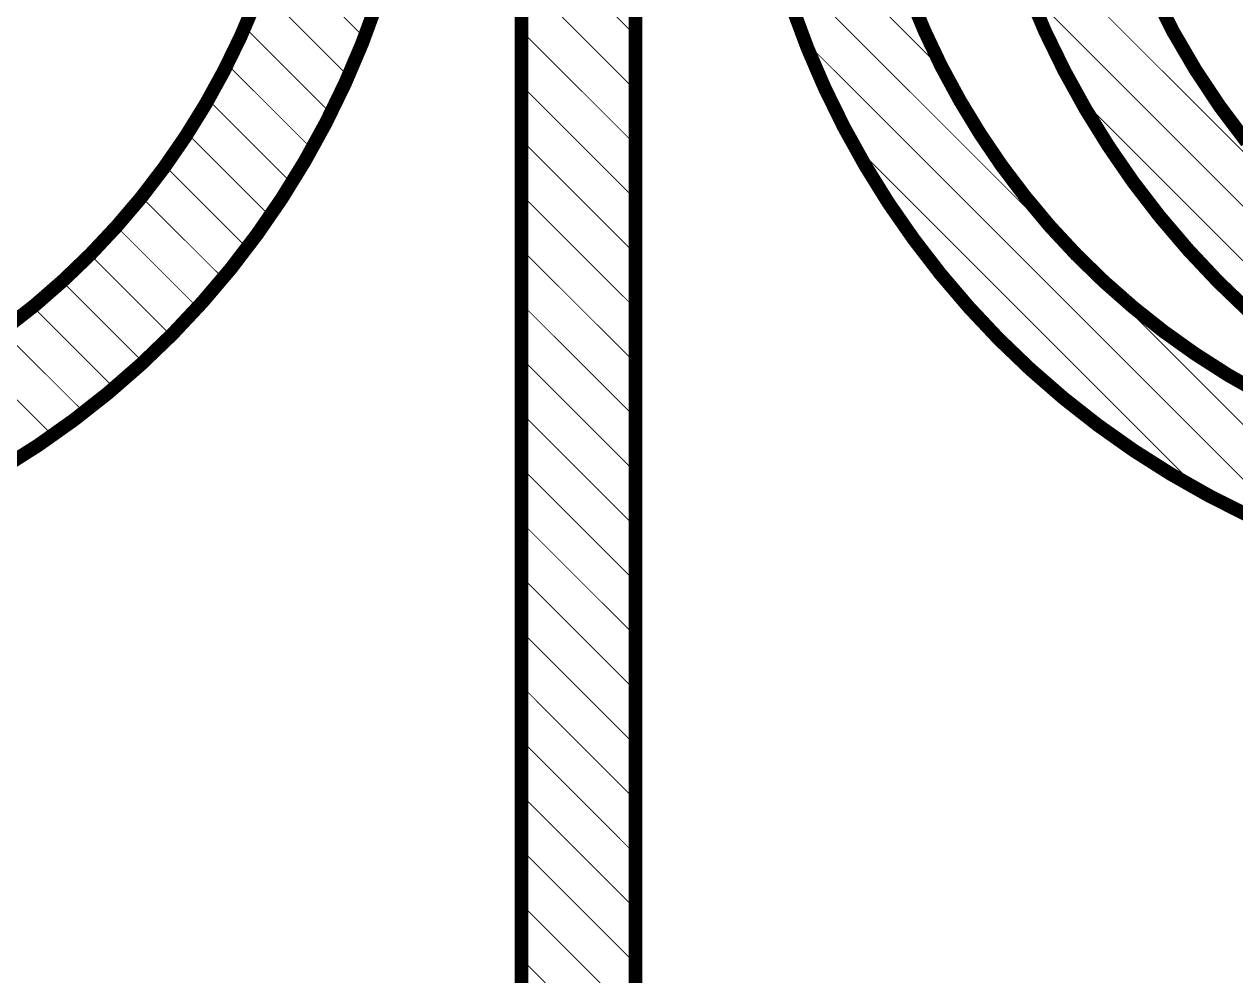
# Model space of a CAD drawing. Header units: inches. Extents: x -4.2 to 12.6, y -6.1 to 3.
# Drawn here: x 8.815 to 10.146, y -1.347 to -0.302 of the extents above; entities that cross this region are included whole.
import ezdxf

# ---------------------------------------------------------------- set-up
doc = ezdxf.new("R2010")
doc.units = ezdxf.units.IN
doc.header["$MEASUREMENT"] = 0
doc.layers.add('Dimension', color=6, linetype='Continuous')

msp = doc.modelspace()

# ---------------------------------------------------------------- linework, layer by layer
at = {"layer": 'Dimension'}
for points in [[(9.3612, 0.1361, 0.015, 0.015, 0), (9.3614, -2.1588, 0.015, 0.015, 0)], [(9.4866, 0.1263, 0.015, 0.015, 0), (9.4868, -2.1588, 0.015, 0.015, 0)], [(9.6234, -0.1508, 0.001, 0.001, 0), (9.8262, -0.3537, 0.001, 0.001, 0)], [(9.8868, -0.1743, 0.001, 0.001, 0), (10.5436, -0.8311, 0.001, 0.001, 0)], [(9.3612, -0.1887, 0.001, 0.001, 0), (9.4866, -0.3141, 0.001, 0.001, 0)], [(9.0897, -0.2172, 0.001, 0.001, 0), (9.1888, -0.3163, 0.001, 0.001, 0)], [(9.642, -0.2295, 0.001, 0.001, 0), (10.333, -0.9205, 0.001, 0.001, 0)], [(9.3612, -0.2487, 0.001, 0.001, 0), (9.4866, -0.3741, 0.001, 0.001, 0)], [(9.0743, -0.2618, 0.001, 0.001, 0), (9.1712, -0.3587, 0.001, 0.001, 0)], [(9.788, -0.2701, 0.015, 0.015, 0), (9.8043, -0.3094, 0.015, 0.015, 0)], [(9.9179, -0.2654, 0.015, 0.015, 0), (9.9367, -0.3095, 0.015, 0.015, 0)], [(9.9175, -0.265, 0.001, 0.001, 0), (10.4529, -0.8004, 0.001, 0.001, 0)], [(10.0555, -0.2667, 0.015, 0.015, 0), (10.0775, -0.31, 0.015, 0.015, 0)], [(9.0526, -0.3154, 0.015, 0.015, 0), (9.069, -0.2771, 0.015, 0.015, 0)], [(9.1862, -0.3226, 0.015, 0.015, 0), (9.2028, -0.2775, 0.015, 0.015, 0)], [(9.6587, -0.2826, 0.015, 0.015, 0), (9.6755, -0.3277, 0.015, 0.015, 0)], [(9.057, -0.3045, 0.001, 0.001, 0), (9.1519, -0.3994, 0.001, 0.001, 0)], [(9.8043, -0.3094, 0.015, 0.015, 0), (9.8226, -0.3479, 0.015, 0.015, 0)], [(9.9367, -0.3095, 0.015, 0.015, 0), (9.9577, -0.3526, 0.015, 0.015, 0)], [(10.0775, -0.31, 0.015, 0.015, 0), (10.102, -0.3519, 0.015, 0.015, 0)], [(9.0344, -0.3528, 0.015, 0.015, 0), (9.0526, -0.3154, 0.015, 0.015, 0)], [(9.1674, -0.3667, 0.015, 0.015, 0), (9.1862, -0.3226, 0.015, 0.015, 0)], [(9.3612, -0.3087, 0.001, 0.001, 0), (9.4866, -0.4341, 0.001, 0.001, 0)], [(9.6723, -0.3198, 0.001, 0.001, 0), (10.2207, -0.8682, 0.001, 0.001, 0)], [(9.6755, -0.3277, 0.015, 0.015, 0), (9.6946, -0.3719, 0.015, 0.015, 0)], [(9.0143, -0.3893, 0.015, 0.015, 0), (9.0344, -0.3528, 0.015, 0.015, 0)], [(9.0377, -0.3452, 0.001, 0.001, 0), (9.1311, -0.4386, 0.001, 0.001, 0)], [(9.8226, -0.3479, 0.015, 0.015, 0), (9.8429, -0.3853, 0.015, 0.015, 0)], [(9.9577, -0.3526, 0.015, 0.015, 0), (9.9809, -0.3946, 0.015, 0.015, 0)], [(10.102, -0.3519, 0.015, 0.015, 0), (10.1289, -0.3923, 0.015, 0.015, 0)], [(9.1464, -0.4099, 0.015, 0.015, 0), (9.1674, -0.3667, 0.015, 0.015, 0)], [(9.3612, -0.3687, 0.001, 0.001, 0), (9.4867, -0.4941, 0.001, 0.001, 0)], [(9.6946, -0.3719, 0.015, 0.015, 0), (9.7158, -0.4151, 0.015, 0.015, 0)], [(8.9924, -0.4247, 0.015, 0.015, 0), (9.0143, -0.3893, 0.015, 0.015, 0)], [(9.0167, -0.3842, 0.001, 0.001, 0), (9.1088, -0.4763, 0.001, 0.001, 0)], [(9.8429, -0.3853, 0.015, 0.015, 0), (9.865, -0.4217, 0.015, 0.015, 0)], [(9.9723, -0.3798, 0.001, 0.001, 0), (10.3384, -0.7459, 0.001, 0.001, 0)], [(10.1289, -0.3923, 0.015, 0.015, 0), (10.1581, -0.4311, 0.015, 0.015, 0)], [(9.9809, -0.3946, 0.015, 0.015, 0), (10.0061, -0.4353, 0.015, 0.015, 0)], [(9.1233, -0.4519, 0.015, 0.015, 0), (9.1464, -0.4099, 0.015, 0.015, 0)], [(9.7158, -0.4151, 0.015, 0.015, 0), (9.7392, -0.4572, 0.015, 0.015, 0)], [(8.9688, -0.4589, 0.015, 0.015, 0), (8.9924, -0.4247, 0.015, 0.015, 0)], [(8.994, -0.4214, 0.001, 0.001, 0), (9.0851, -0.5125, 0.001, 0.001, 0)], [(9.865, -0.4217, 0.015, 0.015, 0), (9.8889, -0.457, 0.015, 0.015, 0)], [(9.3612, -0.4287, 0.001, 0.001, 0), (9.4867, -0.5541, 0.001, 0.001, 0)], [(9.7252, -0.4326, 0.001, 0.001, 0), (10.1082, -0.8157, 0.001, 0.001, 0)], [(10.0061, -0.4353, 0.015, 0.015, 0), (10.0333, -0.4748, 0.015, 0.015, 0)], [(8.9435, -0.492, 0.015, 0.015, 0), (8.9688, -0.4589, 0.015, 0.015, 0)], [(9.0981, -0.4928, 0.015, 0.015, 0), (9.1233, -0.4519, 0.015, 0.015, 0)], [(9.7392, -0.4572, 0.015, 0.015, 0), (9.7646, -0.4981, 0.015, 0.015, 0)], [(9.8889, -0.457, 0.015, 0.015, 0), (9.9146, -0.4909, 0.015, 0.015, 0)], [(8.9696, -0.4571, 0.001, 0.001, 0), (9.0599, -0.5474, 0.001, 0.001, 0)], [(10.0333, -0.4748, 0.015, 0.015, 0), (10.0625, -0.5128, 0.015, 0.015, 0)], [(8.9165, -0.5237, 0.015, 0.015, 0), (8.9435, -0.492, 0.015, 0.015, 0)], [(8.9436, -0.4911, 0.001, 0.001, 0), (9.0335, -0.5809, 0.001, 0.001, 0)], [(9.0709, -0.5323, 0.015, 0.015, 0), (9.0981, -0.4928, 0.015, 0.015, 0)], [(9.3612, -0.4887, 0.001, 0.001, 0), (9.4867, -0.6141, 0.001, 0.001, 0)], [(9.7646, -0.4981, 0.015, 0.015, 0), (9.7921, -0.5376, 0.015, 0.015, 0)], [(9.9146, -0.4909, 0.015, 0.015, 0), (9.9419, -0.5236, 0.015, 0.015, 0)], [(10.0625, -0.5128, 0.015, 0.015, 0), (10.0936, -0.5493, 0.015, 0.015, 0)], [(8.888, -0.5541, 0.015, 0.015, 0), (8.9165, -0.5237, 0.015, 0.015, 0)], [(9.9419, -0.5236, 0.015, 0.015, 0), (9.9709, -0.5548, 0.015, 0.015, 0)], [(8.916, -0.5235, 0.001, 0.001, 0), (9.0057, -0.6132, 0.001, 0.001, 0)], [(9.0418, -0.5704, 0.015, 0.015, 0), (9.0709, -0.5323, 0.015, 0.015, 0)], [(9.7921, -0.5376, 0.015, 0.015, 0), (9.8215, -0.5758, 0.015, 0.015, 0)], [(10.0936, -0.5493, 0.015, 0.015, 0), (10.1264, -0.5842, 0.015, 0.015, 0)], [(8.8581, -0.5829, 0.015, 0.015, 0), (8.888, -0.5541, 0.015, 0.015, 0)], [(8.8869, -0.5544, 0.001, 0.001, 0), (8.9766, -0.644, 0.001, 0.001, 0)], [(9.3612, -0.5487, 0.001, 0.001, 0), (9.4867, -0.6741, 0.001, 0.001, 0)], [(9.9709, -0.5548, 0.015, 0.015, 0), (10.0014, -0.5845, 0.015, 0.015, 0)], [(9.0107, -0.607, 0.015, 0.015, 0), (9.0418, -0.5704, 0.015, 0.015, 0)], [(9.8215, -0.5758, 0.015, 0.015, 0), (9.8527, -0.6124, 0.015, 0.015, 0)], [(8.8267, -0.6103, 0.015, 0.015, 0), (8.8581, -0.5829, 0.015, 0.015, 0)], [(8.8563, -0.5837, 0.001, 0.001, 0), (8.946, -0.6735, 0.001, 0.001, 0)], [(10.0014, -0.5845, 0.015, 0.015, 0), (10.0333, -0.6126, 0.015, 0.015, 0)], [(10.1264, -0.5842, 0.015, 0.015, 0), (10.161, -0.6175, 0.015, 0.015, 0)], [(8.794, -0.636, 0.015, 0.015, 0), (8.8267, -0.6103, 0.015, 0.015, 0)], [(8.8241, -0.6115, 0.001, 0.001, 0), (8.9141, -0.7016, 0.001, 0.001, 0)], [(8.9779, -0.642, 0.015, 0.015, 0), (9.0107, -0.607, 0.015, 0.015, 0)], [(9.3612, -0.6087, 0.001, 0.001, 0), (9.4867, -0.7342, 0.001, 0.001, 0)], [(9.8527, -0.6124, 0.015, 0.015, 0), (9.8857, -0.6475, 0.015, 0.015, 0)], [(10.0333, -0.6126, 0.015, 0.015, 0), (10.0667, -0.6391, 0.015, 0.015, 0)], [(8.7903, -0.6378, 0.001, 0.001, 0), (8.8809, -0.7283, 0.001, 0.001, 0)], [(8.9433, -0.6753, 0.015, 0.015, 0), (8.9779, -0.642, 0.015, 0.015, 0)], [(10.0667, -0.6391, 0.015, 0.015, 0), (10.1013, -0.6638, 0.015, 0.015, 0)], [(9.8857, -0.6475, 0.015, 0.015, 0), (9.9204, -0.6808, 0.015, 0.015, 0)], [(8.755, -0.6625, 0.001, 0.001, 0), (8.8463, -0.7537, 0.001, 0.001, 0)], [(10.1013, -0.6638, 0.015, 0.015, 0), (10.1372, -0.6868, 0.015, 0.015, 0)], [(8.9072, -0.7068, 0.015, 0.015, 0), (8.9433, -0.6753, 0.015, 0.015, 0)], [(9.3612, -0.6687, 0.001, 0.001, 0), (9.4867, -0.7942, 0.001, 0.001, 0)], [(9.9204, -0.6808, 0.015, 0.015, 0), (9.9567, -0.7124, 0.015, 0.015, 0)], [(10.1372, -0.6868, 0.015, 0.015, 0), (10.1742, -0.7079, 0.015, 0.015, 0)], [(8.8695, -0.7365, 0.015, 0.015, 0), (8.9072, -0.7068, 0.015, 0.015, 0)], [(9.9567, -0.7124, 0.015, 0.015, 0), (9.9946, -0.7422, 0.015, 0.015, 0)], [(8.8303, -0.7643, 0.015, 0.015, 0), (8.8695, -0.7365, 0.015, 0.015, 0)], [(9.3612, -0.7287, 0.001, 0.001, 0), (9.4867, -0.8542, 0.001, 0.001, 0)], [(9.9946, -0.7422, 0.015, 0.015, 0), (10.0339, -0.77, 0.015, 0.015, 0)], [(8.7898, -0.79, 0.015, 0.015, 0), (8.8303, -0.7643, 0.015, 0.015, 0)], [(10.0339, -0.77, 0.015, 0.015, 0), (10.0745, -0.7958, 0.015, 0.015, 0)], [(9.3612, -0.7887, 0.001, 0.001, 0), (9.4867, -0.9142, 0.001, 0.001, 0)], [(10.0745, -0.7958, 0.015, 0.015, 0), (10.1164, -0.8196, 0.015, 0.015, 0)], [(10.1164, -0.8196, 0.015, 0.015, 0), (10.1594, -0.8413, 0.015, 0.015, 0)], [(9.3612, -0.8487, 0.001, 0.001, 0), (9.4867, -0.9742, 0.001, 0.001, 0)], [(9.3613, -0.9087, 0.001, 0.001, 0), (9.4867, -1.0342, 0.001, 0.001, 0)], [(9.3613, -0.9687, 0.001, 0.001, 0), (9.4867, -1.0942, 0.001, 0.001, 0)], [(9.3613, -1.0287, 0.001, 0.001, 0), (9.4867, -1.1542, 0.001, 0.001, 0)], [(9.3613, -1.0887, 0.001, 0.001, 0), (9.4867, -1.2142, 0.001, 0.001, 0)], [(9.3613, -1.1487, 0.001, 0.001, 0), (9.4867, -1.2742, 0.001, 0.001, 0)], [(9.3613, -1.2088, 0.001, 0.001, 0), (9.4867, -1.3342, 0.001, 0.001, 0)], [(9.3613, -1.2688, 0.001, 0.001, 0), (9.4867, -1.3942, 0.001, 0.001, 0)], [(9.3613, -1.3288, 0.001, 0.001, 0), (9.4867, -1.4542, 0.001, 0.001, 0)]]:
    msp.add_lwpolyline(points, format="xyseb", dxfattribs=at)
for points in [[(9.0567, -0.3045, 0.0005, 0.0005, 1), (9.0572, -0.3045, 0.0005, 0.0005, 1)], [(9.8006, -0.3094, 0.0075, 0.0075, 1), (9.8081, -0.3094, 0.0075, 0.0075, 1)], [(9.8006, -0.3094, 0.0075, 0.0075, 1), (9.8081, -0.3094, 0.0075, 0.0075, 1)], [(9.933, -0.3095, 0.0075, 0.0075, 1), (9.9405, -0.3095, 0.0075, 0.0075, 1)], [(9.933, -0.3095, 0.0075, 0.0075, 1), (9.9405, -0.3095, 0.0075, 0.0075, 1)], [(10.0737, -0.31, 0.0075, 0.0075, 1), (10.0812, -0.31, 0.0075, 0.0075, 1)], [(10.0737, -0.31, 0.0075, 0.0075, 1), (10.0812, -0.31, 0.0075, 0.0075, 1)], [(9.0489, -0.3154, 0.0075, 0.0075, 1), (9.0564, -0.3154, 0.0075, 0.0075, 1)], [(9.0489, -0.3154, 0.0075, 0.0075, 1), (9.0564, -0.3154, 0.0075, 0.0075, 1)], [(9.1825, -0.3226, 0.0075, 0.0075, 1), (9.19, -0.3226, 0.0075, 0.0075, 1)], [(9.1825, -0.3226, 0.0075, 0.0075, 1), (9.19, -0.3226, 0.0075, 0.0075, 1)], [(9.1886, -0.3163, 0.0005, 0.0005, 1), (9.1891, -0.3163, 0.0005, 0.0005, 1)], [(9.361, -0.3087, 0.0005, 0.0005, 1), (9.3615, -0.3087, 0.0005, 0.0005, 1)], [(9.4864, -0.3141, 0.0005, 0.0005, 1), (9.4869, -0.3141, 0.0005, 0.0005, 1)], [(9.672, -0.3198, 0.0005, 0.0005, 1), (9.6725, -0.3198, 0.0005, 0.0005, 1)], [(9.6718, -0.3277, 0.0075, 0.0075, 1), (9.6793, -0.3277, 0.0075, 0.0075, 1)], [(9.6718, -0.3277, 0.0075, 0.0075, 1), (9.6793, -0.3277, 0.0075, 0.0075, 1)], [(9.0307, -0.3528, 0.0075, 0.0075, 1), (9.0382, -0.3528, 0.0075, 0.0075, 1)], [(9.0307, -0.3528, 0.0075, 0.0075, 1), (9.0382, -0.3528, 0.0075, 0.0075, 1)], [(9.0375, -0.3452, 0.0005, 0.0005, 1), (9.038, -0.3452, 0.0005, 0.0005, 1)], [(9.8189, -0.3479, 0.0075, 0.0075, 1), (9.8264, -0.3479, 0.0075, 0.0075, 1)], [(9.8189, -0.3479, 0.0075, 0.0075, 1), (9.8264, -0.3479, 0.0075, 0.0075, 1)], [(9.954, -0.3526, 0.0075, 0.0075, 1), (9.9615, -0.3526, 0.0075, 0.0075, 1)], [(9.954, -0.3526, 0.0075, 0.0075, 1), (9.9615, -0.3526, 0.0075, 0.0075, 1)], [(10.0982, -0.3519, 0.0075, 0.0075, 1), (10.1057, -0.3519, 0.0075, 0.0075, 1)], [(10.0982, -0.3519, 0.0075, 0.0075, 1), (10.1057, -0.3519, 0.0075, 0.0075, 1)], [(9.1637, -0.3667, 0.0075, 0.0075, 1), (9.1712, -0.3667, 0.0075, 0.0075, 1)], [(9.1637, -0.3667, 0.0075, 0.0075, 1), (9.1712, -0.3667, 0.0075, 0.0075, 1)], [(9.1709, -0.3587, 0.0005, 0.0005, 1), (9.1714, -0.3587, 0.0005, 0.0005, 1)], [(9.8259, -0.3537, 0.0005, 0.0005, 1), (9.8264, -0.3537, 0.0005, 0.0005, 1)], [(9.361, -0.3687, 0.0005, 0.0005, 1), (9.3615, -0.3687, 0.0005, 0.0005, 1)], [(9.6909, -0.3719, 0.0075, 0.0075, 1), (9.6984, -0.3719, 0.0075, 0.0075, 1)], [(9.6909, -0.3719, 0.0075, 0.0075, 1), (9.6984, -0.3719, 0.0075, 0.0075, 1)], [(9.0106, -0.3893, 0.0075, 0.0075, 1), (9.0181, -0.3893, 0.0075, 0.0075, 1)], [(9.0106, -0.3893, 0.0075, 0.0075, 1), (9.0181, -0.3893, 0.0075, 0.0075, 1)], [(9.0165, -0.3842, 0.0005, 0.0005, 1), (9.017, -0.3842, 0.0005, 0.0005, 1)], [(9.4864, -0.3741, 0.0005, 0.0005, 1), (9.4869, -0.3741, 0.0005, 0.0005, 1)], [(9.8391, -0.3853, 0.0075, 0.0075, 1), (9.8466, -0.3853, 0.0075, 0.0075, 1)], [(9.8391, -0.3853, 0.0075, 0.0075, 1), (9.8466, -0.3853, 0.0075, 0.0075, 1)], [(9.972, -0.3798, 0.0005, 0.0005, 1), (9.9725, -0.3798, 0.0005, 0.0005, 1)], [(10.1251, -0.3923, 0.0075, 0.0075, 1), (10.1326, -0.3923, 0.0075, 0.0075, 1)], [(10.1251, -0.3923, 0.0075, 0.0075, 1), (10.1326, -0.3923, 0.0075, 0.0075, 1)], [(9.1517, -0.3994, 0.0005, 0.0005, 1), (9.1522, -0.3994, 0.0005, 0.0005, 1)], [(9.9771, -0.3946, 0.0075, 0.0075, 1), (9.9846, -0.3946, 0.0075, 0.0075, 1)], [(9.9771, -0.3946, 0.0075, 0.0075, 1), (9.9846, -0.3946, 0.0075, 0.0075, 1)], [(9.1427, -0.4099, 0.0075, 0.0075, 1), (9.1502, -0.4099, 0.0075, 0.0075, 1)], [(9.1427, -0.4099, 0.0075, 0.0075, 1), (9.1502, -0.4099, 0.0075, 0.0075, 1)], [(9.7121, -0.4151, 0.0075, 0.0075, 1), (9.7196, -0.4151, 0.0075, 0.0075, 1)], [(9.7121, -0.4151, 0.0075, 0.0075, 1), (9.7196, -0.4151, 0.0075, 0.0075, 1)], [(8.9887, -0.4247, 0.0075, 0.0075, 1), (8.9962, -0.4247, 0.0075, 0.0075, 1)], [(8.9887, -0.4247, 0.0075, 0.0075, 1), (8.9962, -0.4247, 0.0075, 0.0075, 1)], [(8.9937, -0.4214, 0.0005, 0.0005, 1), (8.9942, -0.4214, 0.0005, 0.0005, 1)], [(9.8612, -0.4217, 0.0075, 0.0075, 1), (9.8687, -0.4217, 0.0075, 0.0075, 1)], [(9.8612, -0.4217, 0.0075, 0.0075, 1), (9.8687, -0.4217, 0.0075, 0.0075, 1)], [(9.1308, -0.4386, 0.0005, 0.0005, 1), (9.1313, -0.4386, 0.0005, 0.0005, 1)], [(9.361, -0.4287, 0.0005, 0.0005, 1), (9.3615, -0.4287, 0.0005, 0.0005, 1)], [(9.4864, -0.4341, 0.0005, 0.0005, 1), (9.4869, -0.4341, 0.0005, 0.0005, 1)], [(9.7249, -0.4326, 0.0005, 0.0005, 1), (9.7254, -0.4326, 0.0005, 0.0005, 1)], [(10.0023, -0.4353, 0.0075, 0.0075, 1), (10.0098, -0.4353, 0.0075, 0.0075, 1)], [(10.0023, -0.4353, 0.0075, 0.0075, 1), (10.0098, -0.4353, 0.0075, 0.0075, 1)], [(8.965, -0.4589, 0.0075, 0.0075, 1), (8.9725, -0.4589, 0.0075, 0.0075, 1)], [(8.965, -0.4589, 0.0075, 0.0075, 1), (8.9725, -0.4589, 0.0075, 0.0075, 1)], [(9.1196, -0.4519, 0.0075, 0.0075, 1), (9.1271, -0.4519, 0.0075, 0.0075, 1)], [(9.1196, -0.4519, 0.0075, 0.0075, 1), (9.1271, -0.4519, 0.0075, 0.0075, 1)], [(9.7355, -0.4572, 0.0075, 0.0075, 1), (9.743, -0.4572, 0.0075, 0.0075, 1)], [(9.7355, -0.4572, 0.0075, 0.0075, 1), (9.743, -0.4572, 0.0075, 0.0075, 1)], [(9.8851, -0.457, 0.0075, 0.0075, 1), (9.8926, -0.457, 0.0075, 0.0075, 1)], [(9.8851, -0.457, 0.0075, 0.0075, 1), (9.8926, -0.457, 0.0075, 0.0075, 1)], [(8.9693, -0.4571, 0.0005, 0.0005, 1), (8.9698, -0.4571, 0.0005, 0.0005, 1)], [(9.1085, -0.4763, 0.0005, 0.0005, 1), (9.109, -0.4763, 0.0005, 0.0005, 1)], [(10.0296, -0.4748, 0.0075, 0.0075, 1), (10.0371, -0.4748, 0.0075, 0.0075, 1)], [(10.0296, -0.4748, 0.0075, 0.0075, 1), (10.0371, -0.4748, 0.0075, 0.0075, 1)], [(8.9397, -0.492, 0.0075, 0.0075, 1), (8.9472, -0.492, 0.0075, 0.0075, 1)], [(8.9397, -0.492, 0.0075, 0.0075, 1), (8.9472, -0.492, 0.0075, 0.0075, 1)], [(8.9433, -0.4911, 0.0005, 0.0005, 1), (8.9438, -0.4911, 0.0005, 0.0005, 1)], [(9.0944, -0.4928, 0.0075, 0.0075, 1), (9.1019, -0.4928, 0.0075, 0.0075, 1)], [(9.0944, -0.4928, 0.0075, 0.0075, 1), (9.1019, -0.4928, 0.0075, 0.0075, 1)], [(9.361, -0.4887, 0.0005, 0.0005, 1), (9.3615, -0.4887, 0.0005, 0.0005, 1)], [(9.7609, -0.4981, 0.0075, 0.0075, 1), (9.7684, -0.4981, 0.0075, 0.0075, 1)], [(9.7609, -0.4981, 0.0075, 0.0075, 1), (9.7684, -0.4981, 0.0075, 0.0075, 1)], [(9.9108, -0.4909, 0.0075, 0.0075, 1), (9.9183, -0.4909, 0.0075, 0.0075, 1)], [(9.9108, -0.4909, 0.0075, 0.0075, 1), (9.9183, -0.4909, 0.0075, 0.0075, 1)], [(9.4864, -0.4941, 0.0005, 0.0005, 1), (9.4869, -0.4941, 0.0005, 0.0005, 1)], [(10.0588, -0.5128, 0.0075, 0.0075, 1), (10.0663, -0.5128, 0.0075, 0.0075, 1)], [(10.0588, -0.5128, 0.0075, 0.0075, 1), (10.0663, -0.5128, 0.0075, 0.0075, 1)], [(8.9128, -0.5237, 0.0075, 0.0075, 1), (8.9203, -0.5237, 0.0075, 0.0075, 1)], [(8.9128, -0.5237, 0.0075, 0.0075, 1), (8.9203, -0.5237, 0.0075, 0.0075, 1)], [(9.0848, -0.5125, 0.0005, 0.0005, 1), (9.0853, -0.5125, 0.0005, 0.0005, 1)], [(9.9382, -0.5236, 0.0075, 0.0075, 1), (9.9457, -0.5236, 0.0075, 0.0075, 1)], [(9.9382, -0.5236, 0.0075, 0.0075, 1), (9.9457, -0.5236, 0.0075, 0.0075, 1)], [(8.9158, -0.5235, 0.0005, 0.0005, 1), (8.9163, -0.5235, 0.0005, 0.0005, 1)], [(9.0672, -0.5323, 0.0075, 0.0075, 1), (9.0747, -0.5323, 0.0075, 0.0075, 1)], [(9.0672, -0.5323, 0.0075, 0.0075, 1), (9.0747, -0.5323, 0.0075, 0.0075, 1)], [(9.7883, -0.5376, 0.0075, 0.0075, 1), (9.7958, -0.5376, 0.0075, 0.0075, 1)], [(9.7883, -0.5376, 0.0075, 0.0075, 1), (9.7958, -0.5376, 0.0075, 0.0075, 1)], [(10.0898, -0.5493, 0.0075, 0.0075, 1), (10.0973, -0.5493, 0.0075, 0.0075, 1)], [(10.0898, -0.5493, 0.0075, 0.0075, 1), (10.0973, -0.5493, 0.0075, 0.0075, 1)], [(8.8843, -0.5541, 0.0075, 0.0075, 1), (8.8918, -0.5541, 0.0075, 0.0075, 1)], [(8.8843, -0.5541, 0.0075, 0.0075, 1), (8.8918, -0.5541, 0.0075, 0.0075, 1)], [(8.8867, -0.5544, 0.0005, 0.0005, 1), (8.8872, -0.5544, 0.0005, 0.0005, 1)], [(9.0597, -0.5474, 0.0005, 0.0005, 1), (9.0602, -0.5474, 0.0005, 0.0005, 1)], [(9.361, -0.5487, 0.0005, 0.0005, 1), (9.3615, -0.5487, 0.0005, 0.0005, 1)], [(9.4864, -0.5541, 0.0005, 0.0005, 1), (9.4869, -0.5541, 0.0005, 0.0005, 1)], [(9.9671, -0.5548, 0.0075, 0.0075, 1), (9.9746, -0.5548, 0.0075, 0.0075, 1)], [(9.9671, -0.5548, 0.0075, 0.0075, 1), (9.9746, -0.5548, 0.0075, 0.0075, 1)], [(9.038, -0.5704, 0.0075, 0.0075, 1), (9.0455, -0.5704, 0.0075, 0.0075, 1)], [(9.038, -0.5704, 0.0075, 0.0075, 1), (9.0455, -0.5704, 0.0075, 0.0075, 1)], [(9.8177, -0.5758, 0.0075, 0.0075, 1), (9.8252, -0.5758, 0.0075, 0.0075, 1)], [(9.8177, -0.5758, 0.0075, 0.0075, 1), (9.8252, -0.5758, 0.0075, 0.0075, 1)], [(8.8543, -0.5829, 0.0075, 0.0075, 1), (8.8618, -0.5829, 0.0075, 0.0075, 1)], [(8.8543, -0.5829, 0.0075, 0.0075, 1), (8.8618, -0.5829, 0.0075, 0.0075, 1)], [(8.856, -0.5837, 0.0005, 0.0005, 1), (8.8565, -0.5837, 0.0005, 0.0005, 1)], [(9.0332, -0.5809, 0.0005, 0.0005, 1), (9.0337, -0.5809, 0.0005, 0.0005, 1)], [(9.9976, -0.5845, 0.0075, 0.0075, 1), (10.0051, -0.5845, 0.0075, 0.0075, 1)], [(9.9976, -0.5845, 0.0075, 0.0075, 1), (10.0051, -0.5845, 0.0075, 0.0075, 1)], [(10.1227, -0.5842, 0.0075, 0.0075, 1), (10.1302, -0.5842, 0.0075, 0.0075, 1)], [(10.1227, -0.5842, 0.0075, 0.0075, 1), (10.1302, -0.5842, 0.0075, 0.0075, 1)], [(8.8229, -0.6103, 0.0075, 0.0075, 1), (8.8304, -0.6103, 0.0075, 0.0075, 1)], [(8.8229, -0.6103, 0.0075, 0.0075, 1), (8.8304, -0.6103, 0.0075, 0.0075, 1)], [(8.8238, -0.6115, 0.0005, 0.0005, 1), (8.8243, -0.6115, 0.0005, 0.0005, 1)], [(9.007, -0.607, 0.0075, 0.0075, 1), (9.0145, -0.607, 0.0075, 0.0075, 1)], [(9.007, -0.607, 0.0075, 0.0075, 1), (9.0145, -0.607, 0.0075, 0.0075, 1)], [(9.361, -0.6087, 0.0005, 0.0005, 1), (9.3615, -0.6087, 0.0005, 0.0005, 1)], [(9.8489, -0.6124, 0.0075, 0.0075, 1), (9.8564, -0.6124, 0.0075, 0.0075, 1)], [(9.8489, -0.6124, 0.0075, 0.0075, 1), (9.8564, -0.6124, 0.0075, 0.0075, 1)], [(10.0296, -0.6126, 0.0075, 0.0075, 1), (10.0371, -0.6126, 0.0075, 0.0075, 1)], [(10.0296, -0.6126, 0.0075, 0.0075, 1), (10.0371, -0.6126, 0.0075, 0.0075, 1)], [(9.0054, -0.6132, 0.0005, 0.0005, 1), (9.0059, -0.6132, 0.0005, 0.0005, 1)], [(9.4864, -0.6141, 0.0005, 0.0005, 1), (9.4869, -0.6141, 0.0005, 0.0005, 1)], [(8.9741, -0.642, 0.0075, 0.0075, 1), (8.9816, -0.642, 0.0075, 0.0075, 1)], [(8.9741, -0.642, 0.0075, 0.0075, 1), (8.9816, -0.642, 0.0075, 0.0075, 1)], [(10.0629, -0.6391, 0.0075, 0.0075, 1), (10.0704, -0.6391, 0.0075, 0.0075, 1)], [(10.0629, -0.6391, 0.0075, 0.0075, 1), (10.0704, -0.6391, 0.0075, 0.0075, 1)], [(8.9763, -0.644, 0.0005, 0.0005, 1), (8.9768, -0.644, 0.0005, 0.0005, 1)], [(9.8819, -0.6475, 0.0075, 0.0075, 1), (9.8894, -0.6475, 0.0075, 0.0075, 1)], [(9.8819, -0.6475, 0.0075, 0.0075, 1), (9.8894, -0.6475, 0.0075, 0.0075, 1)], [(10.0976, -0.6638, 0.0075, 0.0075, 1), (10.1051, -0.6638, 0.0075, 0.0075, 1)], [(10.0976, -0.6638, 0.0075, 0.0075, 1), (10.1051, -0.6638, 0.0075, 0.0075, 1)], [(8.9396, -0.6753, 0.0075, 0.0075, 1), (8.9471, -0.6753, 0.0075, 0.0075, 1)], [(8.9396, -0.6753, 0.0075, 0.0075, 1), (8.9471, -0.6753, 0.0075, 0.0075, 1)], [(8.9458, -0.6735, 0.0005, 0.0005, 1), (8.9463, -0.6735, 0.0005, 0.0005, 1)], [(9.361, -0.6687, 0.0005, 0.0005, 1), (9.3615, -0.6687, 0.0005, 0.0005, 1)], [(9.4864, -0.6741, 0.0005, 0.0005, 1), (9.4869, -0.6741, 0.0005, 0.0005, 1)], [(9.9167, -0.6808, 0.0075, 0.0075, 1), (9.9242, -0.6808, 0.0075, 0.0075, 1)], [(9.9167, -0.6808, 0.0075, 0.0075, 1), (9.9242, -0.6808, 0.0075, 0.0075, 1)], [(10.1334, -0.6868, 0.0075, 0.0075, 1), (10.1409, -0.6868, 0.0075, 0.0075, 1)], [(10.1334, -0.6868, 0.0075, 0.0075, 1), (10.1409, -0.6868, 0.0075, 0.0075, 1)], [(8.9034, -0.7068, 0.0075, 0.0075, 1), (8.9109, -0.7068, 0.0075, 0.0075, 1)], [(8.9034, -0.7068, 0.0075, 0.0075, 1), (8.9109, -0.7068, 0.0075, 0.0075, 1)], [(8.9138, -0.7016, 0.0005, 0.0005, 1), (8.9143, -0.7016, 0.0005, 0.0005, 1)], [(9.953, -0.7124, 0.0075, 0.0075, 1), (9.9605, -0.7124, 0.0075, 0.0075, 1)], [(9.953, -0.7124, 0.0075, 0.0075, 1), (9.9605, -0.7124, 0.0075, 0.0075, 1)], [(8.8657, -0.7365, 0.0075, 0.0075, 1), (8.8732, -0.7365, 0.0075, 0.0075, 1)], [(8.8657, -0.7365, 0.0075, 0.0075, 1), (8.8732, -0.7365, 0.0075, 0.0075, 1)], [(8.8806, -0.7283, 0.0005, 0.0005, 1), (8.8811, -0.7283, 0.0005, 0.0005, 1)], [(9.361, -0.7287, 0.0005, 0.0005, 1), (9.3615, -0.7287, 0.0005, 0.0005, 1)], [(9.4864, -0.7342, 0.0005, 0.0005, 1), (9.4869, -0.7342, 0.0005, 0.0005, 1)], [(9.9909, -0.7422, 0.0075, 0.0075, 1), (9.9984, -0.7422, 0.0075, 0.0075, 1)], [(9.9909, -0.7422, 0.0075, 0.0075, 1), (9.9984, -0.7422, 0.0075, 0.0075, 1)], [(8.8266, -0.7643, 0.0075, 0.0075, 1), (8.8341, -0.7643, 0.0075, 0.0075, 1)], [(8.8266, -0.7643, 0.0075, 0.0075, 1), (8.8341, -0.7643, 0.0075, 0.0075, 1)], [(8.846, -0.7537, 0.0005, 0.0005, 1), (8.8465, -0.7537, 0.0005, 0.0005, 1)], [(10.0301, -0.77, 0.0075, 0.0075, 1), (10.0376, -0.77, 0.0075, 0.0075, 1)], [(10.0301, -0.77, 0.0075, 0.0075, 1), (10.0376, -0.77, 0.0075, 0.0075, 1)], [(9.361, -0.7887, 0.0005, 0.0005, 1), (9.3615, -0.7887, 0.0005, 0.0005, 1)], [(9.4864, -0.7942, 0.0005, 0.0005, 1), (9.4869, -0.7942, 0.0005, 0.0005, 1)], [(10.0708, -0.7958, 0.0075, 0.0075, 1), (10.0783, -0.7958, 0.0075, 0.0075, 1)], [(10.0708, -0.7958, 0.0075, 0.0075, 1), (10.0783, -0.7958, 0.0075, 0.0075, 1)], [(10.108, -0.8157, 0.0005, 0.0005, 1), (10.1085, -0.8157, 0.0005, 0.0005, 1)], [(10.1126, -0.8196, 0.0075, 0.0075, 1), (10.1201, -0.8196, 0.0075, 0.0075, 1)], [(10.1126, -0.8196, 0.0075, 0.0075, 1), (10.1201, -0.8196, 0.0075, 0.0075, 1)], [(9.361, -0.8487, 0.0005, 0.0005, 1), (9.3615, -0.8487, 0.0005, 0.0005, 1)], [(9.4864, -0.8542, 0.0005, 0.0005, 1), (9.4869, -0.8542, 0.0005, 0.0005, 1)], [(9.361, -0.9087, 0.0005, 0.0005, 1), (9.3615, -0.9087, 0.0005, 0.0005, 1)], [(9.4864, -0.9142, 0.0005, 0.0005, 1), (9.4869, -0.9142, 0.0005, 0.0005, 1)], [(9.361, -0.9687, 0.0005, 0.0005, 1), (9.3615, -0.9687, 0.0005, 0.0005, 1)], [(9.4864, -0.9742, 0.0005, 0.0005, 1), (9.4869, -0.9742, 0.0005, 0.0005, 1)], [(9.361, -1.0287, 0.0005, 0.0005, 1), (9.3615, -1.0287, 0.0005, 0.0005, 1)], [(9.4865, -1.0342, 0.0005, 0.0005, 1), (9.487, -1.0342, 0.0005, 0.0005, 1)], [(9.361, -1.0887, 0.0005, 0.0005, 1), (9.3615, -1.0887, 0.0005, 0.0005, 1)], [(9.4865, -1.0942, 0.0005, 0.0005, 1), (9.487, -1.0942, 0.0005, 0.0005, 1)], [(9.361, -1.1487, 0.0005, 0.0005, 1), (9.3615, -1.1487, 0.0005, 0.0005, 1)], [(9.4865, -1.1542, 0.0005, 0.0005, 1), (9.487, -1.1542, 0.0005, 0.0005, 1)], [(9.361, -1.2088, 0.0005, 0.0005, 1), (9.3615, -1.2088, 0.0005, 0.0005, 1)], [(9.4865, -1.2142, 0.0005, 0.0005, 1), (9.487, -1.2142, 0.0005, 0.0005, 1)], [(9.361, -1.2688, 0.0005, 0.0005, 1), (9.3615, -1.2688, 0.0005, 0.0005, 1)], [(9.4865, -1.2742, 0.0005, 0.0005, 1), (9.487, -1.2742, 0.0005, 0.0005, 1)], [(9.361, -1.3288, 0.0005, 0.0005, 1), (9.3615, -1.3288, 0.0005, 0.0005, 1)], [(9.4865, -1.3342, 0.0005, 0.0005, 1), (9.487, -1.3342, 0.0005, 0.0005, 1)]]:
    msp.add_lwpolyline(points, format="xyseb", close=True, dxfattribs=at)

doc.saveas('drawing.dxf')
